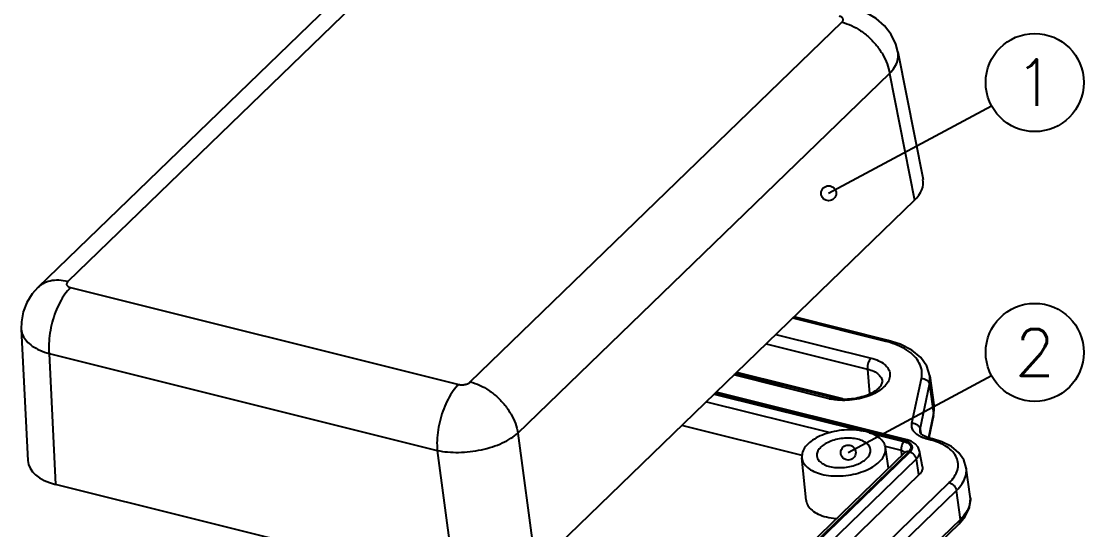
# Model space of a CAD drawing. Header units: millimetres. Extents: x -315 to 1788, y -2932 to -1928.
# Drawn here: x -227.94 to -183.81, y -2904.47 to -2883.36 of the extents above; entities that cross this region are included whole.
import ezdxf
from ezdxf.enums import TextEntityAlignment as Align

# ---------------------------------------------------------------- set-up
doc = ezdxf.new("R2010")
doc.units = ezdxf.units.MM
doc.layers.add('dim', color=3, linetype='Continuous', lineweight=9)
doc.layers.add('from', color=7, linetype='Continuous')
doc.styles.add('TXT', font='txt.shx', dxfattribs={"bigfont": 'gbcbig.shx'})
doc.dimstyles.new('ISO', dxfattribs={"dimscale": 0.6, "dimtxt": 2.5, "dimasz": 2.5, "dimexe": 1.25, "dimexo": 0.625, "dimtad": 0, "dimdsep": 46, "dimtxsty": 'Standard', "dimblk": 'OPEN', "dimcen": 0, "dimclrd": 4, "dimclre": 4, "dimadec": 0, "dimazin": 0, "dimtfac": 1, "dimtofl": 0, "dimtmove": 0, "dimatfit": 3, "dimfxl": 0, "dimarcsym": 0})

# ---------------------------------------------------------------- blocks, each defined once
blk = doc.blocks.new('_Open')
at = {"color": 0, "linetype": 'ByBlock', "lineweight": -2}
for p, q in [((-1, 0.167), (0, 0)), ((-1, -0.167), (0, 0)), ((0, 0), (-1, 0))]:
    blk.add_line(p, q, dxfattribs=at)
blk = doc.blocks.new('*u60')
at = {"color": 7, "linetype": 'Continuous'}
for p, q in [((-3.344, 33.762, 0), (-25.398, 12.428, 0)), ((-5.122, 33.409, 0), (-27.178, 12.073, 0)), ((-1.519, 6.475, 0), (20.535, 27.808, 0)), ((23.856, 26.053, 0), (25.343, 18.489, 0)), ((1.311, 3.442, 0), (23.365, 24.775, 0)), ((23.365, 24.775, 0), (24.843, 17.253, 0)), ((2.372, -4.483, 0), (24.843, 17.253, 0)), ((-25.236, 12.07, 0), (-2.203, 6.328, 0)), ((23.129, 8.881, 0), (17.61, 10.257, 0)), ((23.284, 8.941, 0), (17.691, 10.335, 0)), ((-28.162, 9.613, 0), (-27.773, 1.814, 0)), ((16.617, 9.296, 0), (22.26, 7.889, 0)), ((16.04, 8.738, 0), (22.047, 7.24, 0)), ((-26.509, 8.155, 0), (-3.476, 2.412, 0)), ((-26.509, 8.155, 0), (-26.122, 0.398, 0)), ((19.943, 5.549, 0), (14.218, 6.976, 0)), ((20.582, 5.472, 0), (14.287, 7.042, 0)), ((22.047, 7.24, 0), (22.175, 5.77, 0)), ((19.771, 5.482, 0), (14.128, 6.888, 0)), ((24.685, 4.028, 0), (25.247, 6.683, 0)), ((25.175, 3.664, 0), (25.737, 6.319, 0)), ((25.737, 6.319, 0), (25.758, 6.83, 0)), ((25.737, 6.319, 0), (25.965, 4.611, 0)), ((25.758, 6.83, 0), (25.986, 5.122, 0)), ((12.954, 5.753, 0), (21.711, 3.57, 0)), ((24.263, 2.992, 0), (13.003, 5.799, 0)), ((24.401, 3.045, 0), (13.075, 5.869, 0)), ((12.49, 5.304, 0), (19.842, 3.471, 0)), ((25.986, 5.122, 0), (25.965, 4.611, 0)), ((25.965, 4.611, 0), (25.661, 3.172, 0)), ((25.961, 4.493, 0), (25.68, 3.166, 0)), ((25.961, 4.493, 0), (25.965, 4.611, 0)), ((18.169, 2.112, 0), (11.03, 3.892, 0)), ((1.311, 3.442, 0), (2.372, -4.483, 0)), ((22.142, 3.462, 0), (24.215, 2.945, 0)), ((25.168, 3.515, 0), (25.175, 3.664, 0)), ((25.169, 3.512, 0), (25.168, 3.515, 0)), ((25.175, 3.664, 0), (25.205, 3.439, 0)), ((25.747, 3.146, 0), (25.562, 3.203, 0)), ((23.089, 2.662, 0), (24.045, 2.423, 0)), ((23.293, 1.352, 0), (23.116, 2.586, 0)), ((25.751, 3.046, 0), (25.593, 3.086, 0)), ((25.906, 3.106, 0), (25.747, 3.146, 0)), ((-3.476, 2.412, 0), (-2.415, -5.513, 0)), ((24.256, 2.284, 0), (1.789, -19.449, 0)), ((24.493, 2.331, 0), (2.026, -19.402, 0)), ((2.105, -19.422, 0), (24.571, 2.311, 0)), ((2.482, -19.826, 0), (24.949, 1.907, 0)), ((18.407, -0.536, 0), (18.153, 1.98, 0)), ((24.045, 2.423, 0), (24.075, 2.108, 0)), ((25.104, 0.962, 0), (24.949, 1.907, 0)), ((25.306, 1.447, 0), (25.143, 2.375, 0)), ((27.91, 1.38, 0), (27.91, 1.381, 0)), ((28.144, -0.328, 0), (27.91, 1.381, 0)), ((25.104, 0.962, 0), (2.637, -20.771, 0)), ((-2.415, -5.513, 0), (-26.122, 0.398, 0)), ((4.453, -21.213, 0), (26.902, 0.503, 0)), ((4.879, -21.681, 0), (27.328, 0.034, 0)), ((27.562, -1.675, 0), (27.328, 0.034, 0)), ((27.562, -1.675, 0), (5.095, -23.408, 0)), ((27.487, -1.933, 0), (5.019, -23.666, 0))]:
    blk.add_line(p, q, dxfattribs=at)
at = {"color": 7, "linetype": 'Continuous', "elevation": 0}
for points in [[(23.857, 26.052), (23.732, 26.506), (23.454, 27.087), (23.063, 27.603), (22.568, 28.036), (21.981, 28.37), (21.406, 28.567)], [(-27.178, 12.073), (-27.505, 11.707), (-27.829, 11.188), (-28.048, 10.624), (-28.155, 10.033), (-28.162, 9.612)], [(25.758, 6.83), (25.577, 7.41), (25.22, 7.915), (24.69, 8.354), (23.995, 8.712), (23.283, 8.941)], [(25.961, 4.493), (26.001, 4.819), (25.986, 5.122)], [(25.562, 3.203), (25.351, 3.305), (25.224, 3.409), (25.174, 3.488), (25.168, 3.515)], [(25.143, 2.375), (25.054, 2.613), (24.883, 2.811), (24.637, 2.965), (24.401, 3.045)], [(27.91, 1.38), (27.763, 1.854), (27.466, 2.276), (27.028, 2.639), (26.465, 2.927), (25.906, 3.106)], [(24.271, 2.301), (24.269, 2.298), (24.256, 2.284)], [(27.487, -1.933), (27.847, -1.503), (28.095, -0.973), (28.155, -0.432), (28.144, -0.326)]]:
    blk.add_lwpolyline(points, dxfattribs=at)
at = {"color": 7, "linetype": 'Continuous'}
for centre, radius, start, end in [((21.789, 3.508, 0), 5.538, 74.67272, 76.00209), ((20.518, 8.484, 0), 3.094, 256.01942, 258.96107), ((24.713, -1.119, 0), 4.293, 74.29437, 76.00503), ((24.118, 2.229, 0), 0.144, 22.0351, 26.3031), ((27.017, -0.485, 0), 1.138, 3.84598, 7.89339)]:
    blk.add_arc(centre, radius, start, end, dxfattribs=at)
for centre, start_param, end_param in [((21.874, 17.989, 0), -0.618193, 0.038702), ((-24.286, 2.167, 0), 3.102858, 4.092293)]:
    blk.add_ellipse(centre, major_axis=(3.48, 0.426), ratio=0.537148, start_param=start_param, end_param=end_param, dxfattribs=at)
for points, start_tangent, end_tangent in [([(20.535, 27.808, 0), (20.578, 27.86, 0), (20.603, 27.913, 0), (20.609, 27.966, 0), (20.596, 28.018, 0), (20.564, 28.065, 0), (20.515, 28.107, 0), (20.45, 28.141, 0), (20.373, 28.166, 0)], (0.718645, 0.695377), (-0.970275, 0.242004)), ([(20.535, 27.808, 0), (21.092, 27.612, 0), (21.637, 27.306, 0), (22.144, 26.904, 0), (22.59, 26.427, 0), (22.952, 25.896, 0), (23.215, 25.336, 0), (23.365, 24.775, 0)], (0.9703, -0.241905), (0.162235, -0.986752)), ([(23.365, 24.775, 0), (23.661, 25.153, 0), (23.833, 25.541, 0), (23.873, 25.923, 0), (23.856, 26.052, 0)], (0.693728, 0.720238), (-0.193117, 0.981176)), ([(-25.398, 12.428, 0), (-25.94, 12.505, 0), (-26.442, 12.46, 0), (-26.88, 12.295, 0), (-27.177, 12.074, 0)], (-0.9703, 0.241905), (-0.719307, -0.694692)), ([(-25.236, 12.07, 0), (-25.568, 11.682, 0), (-25.87, 11.194, 0), (-26.127, 10.628, 0), (-26.327, 10.012, 0), (-26.461, 9.374, 0), (-26.523, 8.745, 0), (-26.509, 8.155, 0)], (-0.718749, -0.695269), (0.091956, -0.995763)), ([(-25.398, 12.428, 0), (-25.441, 12.377, 0), (-25.466, 12.323, 0), (-25.472, 12.27, 0), (-25.459, 12.218, 0), (-25.427, 12.171, 0), (-25.378, 12.129, 0), (-25.313, 12.095, 0), (-25.236, 12.07, 0)], (-0.718645, -0.695377), (0.970275, -0.242004)), ([(-28.162, 9.612, 0), (-28.161, 9.596, 0), (-28.07, 9.24, 0), (-27.848, 8.905, 0), (-27.505, 8.606, 0), (-27.053, 8.352, 0), (-26.509, 8.155, 0)], (0.049895, -0.998754), (0.961381, -0.275222)), ([(23.129, 8.881, 0), (23.222, 8.939, 0), (23.283, 8.94, 0)], (0.718749, 0.695269), (0.976149, -0.217104)), ([(25.247, 6.683, 0), (25.266, 7.145, 0), (25.125, 7.592, 0), (24.826, 8.005, 0), (24.38, 8.366, 0), (23.805, 8.661, 0), (23.253, 8.848, 0)], (0.206783, 0.978387), (-0.964403, 0.264435)), ([(22.26, 7.889, 0), (22.703, 7.735, 0), (23.053, 7.519, 0), (23.283, 7.255, 0), (23.381, 6.957, 0), (23.342, 6.643, 0), (23.167, 6.332, 0), (22.867, 6.041, 0), (22.458, 5.788, 0), (21.966, 5.587, 0), (21.418, 5.451, 0), (20.847, 5.386, 0), (20.285, 5.397, 0), (19.926, 5.447, 0)], (0.9703, -0.241905), (-0.981436, 0.19179)), ([(22.26, 7.889, 0), (22.184, 7.795, 0), (22.12, 7.67, 0), (22.073, 7.528, 0), (22.048, 7.38, 0), (22.047, 7.24, 0)], (-0.718749, -0.695269), (0.086257, -0.996273)), ([(22.047, 7.24, 0), (22.426, 7.105, 0), (22.712, 6.914, 0), (22.886, 6.681, 0), (22.935, 6.483, 0)], (0.9703, -0.241905), (0.064628, -0.997909)), ([(-2.203, 6.328, 0), (-2.535, 5.94, 0), (-2.837, 5.452, 0), (-3.094, 4.886, 0), (-3.294, 4.269, 0), (-3.429, 3.632, 0), (-3.49, 3.003, 0), (-3.476, 2.412, 0)], (-0.718749, -0.695269), (0.091956, -0.995763)), ([(-2.203, 6.328, 0), (-2.116, 6.312, 0), (-2.022, 6.306, 0), (-1.924, 6.312, 0), (-1.828, 6.327, 0), (-1.736, 6.352, 0), (-1.651, 6.386, 0), (-1.578, 6.427, 0), (-1.519, 6.475, 0)], (0.970325, -0.241804), (0.718851, 0.695164)), ([(-1.519, 6.475, 0), (-0.962, 6.278, 0), (-0.417, 5.972, 0), (0.09, 5.571, 0), (0.536, 5.093, 0), (0.898, 4.562, 0), (1.161, 4.003, 0), (1.311, 3.442, 0)], (0.9703, -0.241905), (0.162235, -0.986752)), ([(19.943, 5.549, 0), (20.372, 5.477, 0), (20.857, 5.466, 0), (21.359, 5.521, 0), (21.838, 5.637, 0), (22.256, 5.802, 0), (22.582, 5.996, 0), (22.799, 6.191, 0), (22.91, 6.362, 0), (22.935, 6.483, 0)], (0.9703, -0.241905), (-0.059281, 0.998241)), ([(25.247, 6.683, 0), (25.419, 6.658, 0), (25.573, 6.581, 0), (25.684, 6.462, 0), (25.737, 6.32, 0)], (0.999745, 0.022599), (0.13124, -0.991351)), ([(19.771, 5.482, 0), (19.851, 5.538, 0), (19.929, 5.551, 0), (19.943, 5.548, 0)], (0.718749, 0.695269), (0.967225, -0.253921)), ([(25.048, 3.312, 0), (24.972, 3.366, 0), (24.781, 3.565, 0), (24.683, 3.79, 0), (24.685, 4.028, 0)], (-0.836535, 0.547913), (0.206775, 0.978388)), ([(24.685, 4.028, 0), (24.858, 4.003, 0), (25.011, 3.925, 0), (25.123, 3.807, 0), (25.175, 3.664, 0)], (0.999745, 0.022599), (0.13124, -0.991351)), ([(-3.476, 2.412, 0), (-2.866, 2.322, 0), (-2.209, 2.299, 0), (-1.529, 2.344, 0), (-0.854, 2.455, 0), (-0.209, 2.628, 0), (0.382, 2.856, 0), (0.895, 3.131, 0), (1.311, 3.442, 0)], (0.978233, -0.207508), (0.744116, 0.668051)), ([(21.943, 3.531, 0), (21.399, 3.621, 0), (20.809, 3.632, 0), (20.212, 3.564, 0), (19.636, 3.42, 0), (19.122, 3.21, 0), (18.692, 2.943, 0), (18.379, 2.64, 0), (18.194, 2.312, 0), (18.153, 1.985, 0), (18.153, 1.98, 0)], (-0.9703, 0.241905), (0.101342, -0.994852)), ([(23.116, 2.585, 0), (23.017, 2.864, 0), (22.777, 3.141, 0), (22.411, 3.369, 0), (21.943, 3.531, 0)], (-0.143722, 0.989618), (-0.9703, 0.241905)), ([(25.593, 3.086, 0), (25.249, 3.203, 0), (25.048, 3.312, 0)], (-0.970268, 0.242031), (-0.836535, 0.547913)), ([(21.472, 3.077, 0), (21.093, 3.136, 0), (20.683, 3.137, 0), (20.27, 3.079, 0), (19.881, 2.965, 0), (19.545, 2.803, 0), (19.282, 2.606, 0), (19.112, 2.385, 0), (19.045, 2.156, 0), (19.047, 2.084, 0)], (-0.9703, 0.241905), (0.104394, -0.994536)), ([(19.33, 1.004, 0), (19.874, 0.915, 0), (20.464, 0.904, 0), (21.061, 0.972, 0), (21.637, 1.116, 0), (22.151, 1.326, 0), (22.581, 1.593, 0), (22.894, 1.896, 0), (23.079, 2.223, 0), (23.12, 2.551, 0), (23.116, 2.585, 0)], (0.9703, -0.241905), (-0.143722, 0.989618)), ([(22.223, 2.471, 0), (22.185, 2.601, 0), (22.038, 2.799, 0), (21.794, 2.962, 0), (21.472, 3.077, 0)], (-0.14401, 0.989576), (-0.9703, 0.241905)), ([(24.215, 2.945, 0), (24.14, 2.846, 0), (24.082, 2.713, 0), (24.049, 2.565, 0), (24.045, 2.423, 0)], (-0.718738, -0.695281), (0.091941, -0.995764)), ([(24.215, 2.945, 0), (24.371, 2.892, 0), (24.505, 2.808, 0), (24.593, 2.7, 0), (24.62, 2.579, 0), (24.586, 2.452, 0), (24.493, 2.331, 0)], (0.970288, -0.241951), (-0.719135, -0.69487)), ([(24.263, 2.992, 0), (24.344, 3.043, 0), (24.401, 3.045, 0)], (0.718749, 0.695269), (0.976001, -0.217768)), ([(24.528, 2.882, 0), (24.487, 2.907, 0), (24.446, 2.928, 0), (24.406, 2.946, 0), (24.367, 2.961, 0), (24.331, 2.973, 0), (24.296, 2.983, 0), (24.263, 2.992, 0)], (-0.837743, 0.546065), (-0.970299, 0.241911)), ([(24.571, 2.311, 0), (24.596, 2.337, 0), (24.621, 2.365, 0), (24.644, 2.396, 0), (24.667, 2.432, 0), (24.686, 2.471, 0), (24.701, 2.513, 0), (24.71, 2.559, 0), (24.712, 2.611, 0), (24.703, 2.666, 0), (24.681, 2.722, 0), (24.649, 2.773, 0), (24.61, 2.817, 0), (24.57, 2.853, 0), (24.528, 2.882, 0)], (0.718743, 0.695276), (-0.837743, 0.546065)), ([(25.593, 3.086, 0), (25.686, 3.144, 0), (25.747, 3.145, 0)], (0.718749, 0.695269), (0.976306, -0.216394)), ([(25.751, 3.046, 0), (25.789, 3.078, 0)], (0.718749, 0.695269), (0.8186, 0.574364)), ([(25.789, 3.078, 0), (25.844, 3.104, 0)], (0.8186, 0.574364), (0.969531, 0.24497)), ([(25.844, 3.104, 0), (25.906, 3.105, 0)], (0.969531, 0.24497), (0.976167, -0.217018)), ([(26.902, 0.503, 0), (27.205, 0.866, 0), (27.383, 1.246, 0), (27.426, 1.626, 0), (27.333, 1.991, 0), (27.108, 2.328, 0), (26.759, 2.623, 0), (26.301, 2.866, 0), (25.875, 3.013, 0)], (0.718647, 0.695375), (-0.962617, 0.270866)), ([(18.153, 1.98, 0), (18.256, 1.672, 0), (18.496, 1.395, 0), (18.862, 1.167, 0), (19.33, 1.004, 0)], (0.101342, -0.994852), (0.9703, -0.241905)), ([(19.047, 2.084, 0), (19.088, 1.935, 0), (19.235, 1.736, 0), (19.478, 1.574, 0), (19.8, 1.459, 0)], (0.104394, -0.994536), (0.9703, -0.241905)), ([(19.8, 1.459, 0), (20.179, 1.399, 0), (20.59, 1.399, 0), (21.003, 1.457, 0), (21.391, 1.571, 0), (21.728, 1.732, 0), (21.991, 1.93, 0), (22.161, 2.151, 0), (22.227, 2.38, 0), (22.223, 2.471, 0)], (0.9703, -0.241905), (-0.14401, 0.989576)), ([(24.045, 2.423, 0), (24.129, 2.394, 0), (24.201, 2.35, 0), (24.247, 2.292, 0)], (0.970315, -0.241843), (0.443171, -0.896437)), ([(24.493, 2.331, 0), (24.37, 2.338, 0), (24.27, 2.296, 0), (24.256, 2.284, 0)], (-0.9703, 0.241905), (-0.716788, -0.697291)), ([(24.571, 2.311, 0), (24.7, 2.256, 0), (24.817, 2.16, 0), (24.904, 2.038, 0), (24.949, 1.907, 0)], (0.970299, -0.241907), (0.162237, -0.986752)), ([(24.949, 1.907, 0), (24.984, 1.943, 0), (25.019, 1.983, 0), (25.052, 2.028, 0), (25.084, 2.078, 0), (25.111, 2.133, 0), (25.133, 2.193, 0), (25.146, 2.259, 0), (25.148, 2.332, 0), (25.143, 2.375, 0)], (0.718751, 0.695268), (-0.171739, 0.985142)), ([(25.305, 1.447, 0), (25.311, 1.404, 0), (25.294, 1.255, 0), (25.224, 1.105, 0), (25.104, 0.962, 0)], (0.173756, -0.984789), (-0.718749, -0.695269)), ([(27.328, 0.034, 0), (27.671, 0.446, 0), (27.87, 0.873, 0), (27.918, 1.301, 0), (27.91, 1.38, 0)], (0.718087, 0.695954), (-0.136355, 0.99066)), ([(26.902, 0.503, 0), (27.05, 0.438, 0), (27.183, 0.327, 0), (27.281, 0.185, 0), (27.328, 0.034, 0)], (0.9703, -0.241905), (0.129491, -0.991581)), ([(18.407, -0.536, 0), (18.512, -0.851, 0), (18.757, -1.134, 0), (19.131, -1.366, 0), (19.609, -1.532, 0)], (0.101333, -0.994853), (0.9703, -0.241905)), ([(28.152, -0.408, 0), (28.104, -0.836, 0), (27.904, -1.264, 0), (27.562, -1.675, 0)], (0.06689, -0.99776), (-0.718016, -0.696027)), ([(19.609, -1.532, 0), (20.165, -1.623, 0), (20.215, -1.628, 0)], (0.9703, -0.241905), (0.997099, -0.07611)), ([(27.487, -1.933, 0), (27.55, -1.829, 0), (27.562, -1.675, 0)], (0.715264, 0.698854), (-0.129491, 0.991581))]:
    blk.add_spline(points, degree=3, dxfattribs=dict(at, start_tangent=start_tangent, end_tangent=end_tangent))

msp = doc.modelspace()

# ---------------------------------------------------------------- linework, layer by layer
at = {"layer": 'from', "color": 4}
for centre in [(-185.851, -2885.905, 0), (-185.851, -2897.109, 0)]:
    msp.add_circle(centre, 2.037, dxfattribs=at)

# ---------------------------------------------------------------- block references
at = {"xscale": 0.7, "yscale": 0.7, "zscale": 0.7}
msp.add_blockref('*u60', (-208.231, -2902.868), dxfattribs=at)

# ---------------------------------------------------------------- texts
at = {"layer": 'from', "color": 6, "style": 'TXT'}
for s, p in [('1', (-185.851, -2885.905, 0)), ('2', (-185.851, -2897.109, 0))]:
    msp.add_text(s, height=1.94, dxfattribs=at).set_placement(p, align=Align.MIDDLE)

# ---------------------------------------------------------------- leaders
at = {"layer": 'dim'}
for points in [[(-194.41, -2890.503, 0), (-187.646, -2886.869, 0)], [(-193.594, -2901.268, 0), (-187.646, -2898.073, 0)]]:
    msp.add_leader(points, dimstyle='ISO', override={"dimscale": 1, "dimasz": 1.25, "dimexo": 0.125, "dimadec": 2, "dimazin": 2, "dimldrblk": 'Small'}, dxfattribs=at)

doc.saveas('drawing.dxf')
